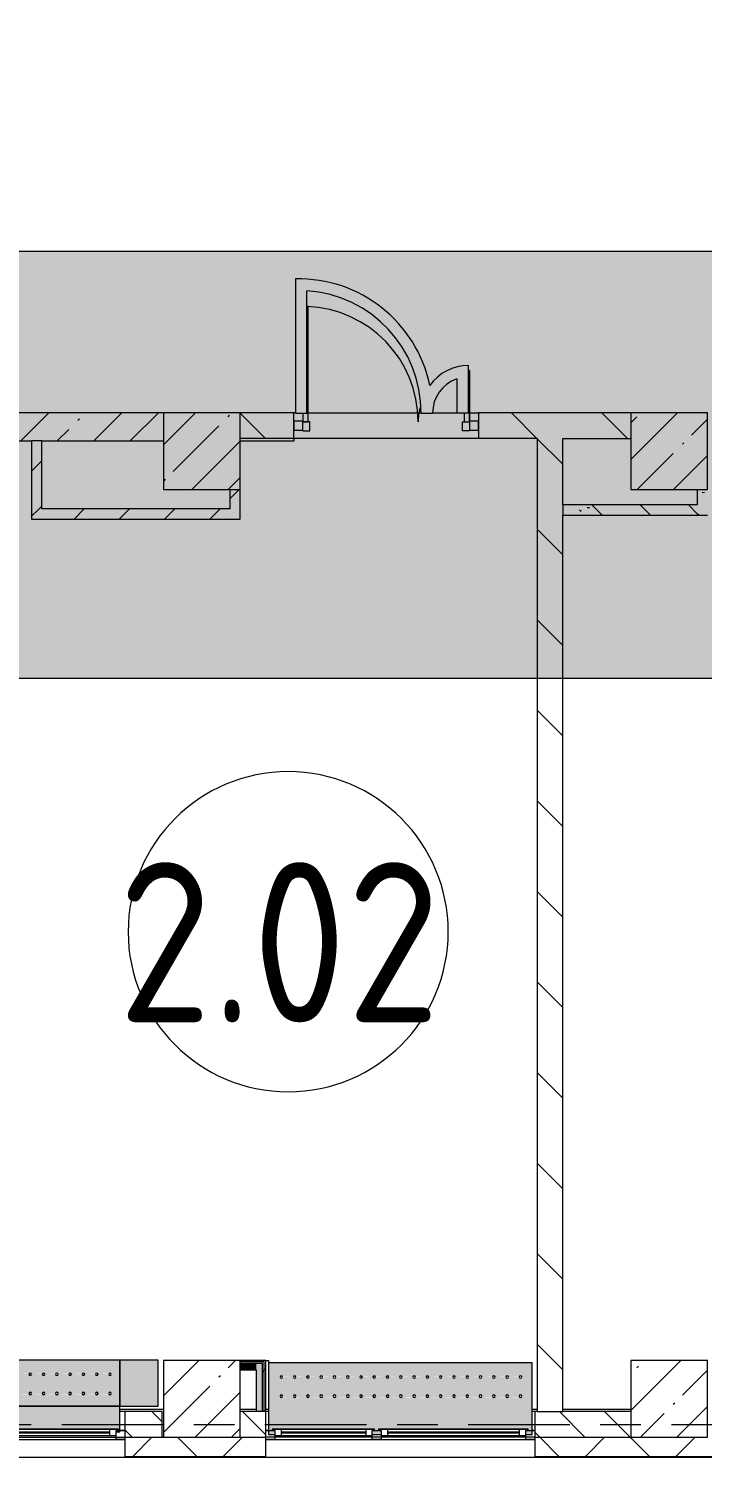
# Model space of a CAD drawing. Header units: millimetres. Extents: x 11693 to 241752, y -8553 to 29926.
# Drawn here: x 110597 to 115860, y -258 to 10900 of the extents above; entities that cross this region are included whole.
import ezdxf

# ---------------------------------------------------------------- set-up
doc = ezdxf.new("R2010")
doc.units = ezdxf.units.MM
doc.linetypes.add('Осевая', pattern=[1587.5, 317.5, -238.125, 793.75, -238.125])
for name, color, linetype, lineweight in [('A-AREA-IDEN', 7, 'Continuous', 9), ('A-DETL', 7, 'Continuous', 5), ('A-GLAZ-2', 7, 'Continuous', 5), ('A-WALL-2', 7, 'Continuous', 9), ('A-WALL-5', 7, 'Continuous', 5), ('I-WALL-3', 7, 'Continuous', 5), ('S-COLS', 7, 'Continuous', 5), ('Знаки', 7, 'Continuous', 5), ('Оси', 7, 'Continuous', 9), ('Оси-2', 7, 'Осевая', 9)]:
    doc.layers.add(name, color=color, linetype=linetype, lineweight=lineweight)
doc.layers.add('A-DETL-GENF-2', color=7, linetype='Continuous', lineweight=9, true_color=0x4994b4, transparency=0.4)
for name, color, linetype, lineweight, true_color in [('A-DETL-GENF-5', 7, 'Continuous', 5, 0x6f9cb0), ('A-DOOR-3', 7, 'Continuous', 5, 0xe2e2e2), ('A-DOOR-4', 7, 'Continuous', 5, 0x6f9cb0), ('A-FLOR-1', 7, 'Continuous', 5, 0xaaaaaa), ('A-FLOR-2', 7, 'Continuous', 5, 0x6f9cb0), ('A-GLAZ-CWMG-3', 7, 'Continuous', 5, 0x2b586c), ('A-WALL-6', 7, 'Continuous', 9, 0x2b586c), ('I-WALL-1', 7, 'Continuous', 5, 0xe7e7e7), ('I-WALL-4', 7, 'Continuous', 5, 0x2b586c), ('I-WALL-5', 7, 'Continuous', 5, 0x787878), ('S-COLS-1', 7, 'Continuous', 5, 0x2b586c), ('Знаки-2', 7, 'Continuous', 5, 0xd7cfbf)]:
    doc.layers.add(name, color=color, linetype=linetype, lineweight=lineweight, true_color=true_color)
doc.styles.add('GOST Common_3', font='GOST_Common.ttf', dxfattribs={"width": 0.9, "height": 1250})
pattern_1 = [(135, (89739.8, 0), (-353.553, -353.553), [])]
pattern_2 = [(45, (89739.81, 0), (-176.7767, 176.7767), [])]
pattern_3 = [(135, (89739.81, 0), (-176.7767, -176.7767), [])]
pattern_4 = [(135, (89739.8, 0), (-377.171, -377.171), [533.4, -88.9, 17.78, -88.9]), (135, (89739.8, 376.94), (-377.171, -377.171), []), (50, (89739.8, 0), (637.645, -55.787), [66.675, -733.425]), (355, (89739.8, 0), (-123.35, 668.7), [53.34, -586.74]), (100.451, (89792.95, -4.65), (514.299, 612.908), [56.665, -623.315]), (46.184, (89739.8, 177.8), (948.776, -147.15), [100.012, -1100.137]), (96.636, (89818.9, 165.5), (830.91, 865.997), [84.998, -934.973]), (351.184, (89739.8, 177.8), (830.918, 865.988), [80.01, -880.11]), (21, (89828.7, 133.35), (530.651, -357.928), [66.675, -733.425]), (326, (89828.7, 133.35), (216.308, 644.658), [53.34, -586.74]), (71.451, (89872.94, 103.5), (746.96, 286.724), [56.665, -623.315]), (37.5, (89739.81, 0), (10.8105, 295.9426), [16.764, -562.864, 16.764, -578.866, -588.962]), (37.5, (89739.81, 0), (10.8105, 295.9426), [-1175.258, 16.764, -572.198]), (7.5, (89739.8, 0), (233.869, 350.6318), [16.764, -322.834, 16.764, -549.529, -224.472]), (7.5, (89739.8, 0), (233.869, 350.6318), [-905.891, 16.764, -207.708]), (327.5, (89541.57, 0), (474.5678, -20.0513), [16.764, -205.486, 16.764, -676.656, -920.115]), (327.5, (89541.57, 0), (474.5678, -20.0513), [-915.67, 16.764, -903.351]), (317.5, (89452.67, 0), (518.452, 88.9934), [16.764, -272.161, 16.764, -443.738, -653.415]), (317.5, (89452.67, 0), (518.452, 88.9934), [-749.427, 16.764, -636.651])]
pattern_5 = [(45, (89739.8, 0), (-530.33, 530.33), []), (135, (89739.8, 0), (-530.33, -530.33), [])]

# ---------------------------------------------------------------- blocks, each defined once
blk = doc.blocks.new('BSC_Колонна _Прямоугольная - 600х600-V37-Общий план 2 этажа с размещением фрагментов 2_1-2_7')
at = {"layer": 'S-COLS'}
h = blk.add_hatch(dxfattribs=at)
h.set_pattern_fill('FP_36', color=256, style=0, pattern_type=2)
h.set_pattern_definition([(45, (-25860, -200), (-285.123, 285.123), []), (45, (-25574.88, -200), (-285.123, 285.123), [504.031, -100.806, 16.764, -84.042])])
h.paths.add_polyline_path([(-259, -300), (300, -300), (300, 300), (-300, 300), (-300, -300)])
for p, q in [((300, 300), (-300, 300)), ((-300, 300), (-300, -300)), ((300, -300), (300, 300)), ((-300, -300), (300, -300))]:
    blk.add_line(p, q, dxfattribs=at)
blk = doc.blocks.new('BSC_Колонна _Прямоугольная - 600х600-V50-Общий план 2 этажа с размещением фрагментов 2_1-2_7')
at = {"layer": 'S-COLS'}
h = blk.add_hatch(dxfattribs=at)
h.set_pattern_fill('FP_53', color=256, style=0, pattern_type=2)
h.set_pattern_definition([(45, (-25860, -7600), (-285.123, 285.123), []), (45, (-25574.88, -7600), (-285.123, 285.123), [504.031, -100.806, 16.764, -84.042])])
h.paths.add_polyline_path([(-300, -300), (300, -300), (300, 300), (-300, 300)])
at = {"layer": 'S-COLS-1'}
for p, q in [((300, 300), (-300, 300)), ((-300, 300), (-300, -300)), ((300, -300), (300, 300)), ((-300, -300), (300, -300))]:
    blk.add_line(p, q, dxfattribs=at)
blk = doc.blocks.new('120_Окно_СКБ_2Ст - 120_Окно_СКБ_2Ст 2800х2500_створка_-22445922-Общий план 2 этажа с размещением фрагментов 2_1-2_7')
at = {"layer": 'A-GLAZ-2'}
for p, q in [((-1400, -127), (-1400, -57)), ((-1400, -57), (-1330, -57)), ((1400, -57), (-1400, -57)), ((-1330, -57), (-1330, -127)), ((500, -87), (-1330, -87)), ((-1330, -87), (-1330, -127)), ((-1280, -137), (-1280, -87)), ((-1280, -107), (450, -107)), ((450, -137), (450, -87)), ((500, -127), (500, -57)), ((500, -57), (570, -57)), ((500, -127), (500, -87)), ((570, -57), (570, -127)), ((1330, -87), (570, -87)), ((570, -87), (570, -127)), ((620, -137), (620, -87)), ((620, -107), (1280, -107)), ((1280, -137), (1280, -87)), ((1330, -127), (1330, -57)), ((1330, -57), (1400, -57)), ((1330, -127), (1330, -87)), ((1400, -57), (1400, -127)), ((-1330, -127), (-1400, -127)), ((-1400, -127), (-1360, -127)), ((-1330, -127), (-1350, -127)), ((-1350, -127), (-1350, -137)), ((-1350, -137), (520, -137)), ((520, -137), (-1350, -137)), ((450, -117), (-1280, -117)), ((570, -127), (500, -127)), ((520, -127), (500, -127)), ((520, -137), (520, -127)), ((570, -127), (550, -127)), ((550, -127), (550, -137)), ((550, -137), (1350, -137)), ((1350, -137), (550, -137)), ((1280, -117), (620, -117)), ((1400, -127), (1330, -127)), ((1350, -127), (1330, -127)), ((1350, -137), (1350, -127))]:
    blk.add_line(p, q, dxfattribs=at)
blk = doc.blocks.new('120_Окно_СКБ_2Ст - 120_Окно_СКБ_2Ст 2100х2400 _мал створка справа_-V154-Общий план 2 этажа с размещением фрагментов 2_1-2_7')
at = {"layer": 'A-GLAZ-2'}
for p, q in [((-1050, -127), (-1050, -57)), ((-1050, -57), (-980, -57)), ((1050, -57), (-1050, -57)), ((-980, -57), (-980, -127)), ((150, -87), (-980, -87)), ((-980, -87), (-980, -127)), ((-930, -137), (-930, -87)), ((-930, -107), (100, -107)), ((100, -137), (100, -87)), ((150, -127), (150, -57)), ((150, -57), (220, -57)), ((150, -127), (150, -87)), ((220, -57), (220, -127)), ((980, -87), (220, -87)), ((220, -87), (220, -127)), ((270, -137), (270, -87)), ((270, -107), (930, -107)), ((930, -137), (930, -87)), ((980, -127), (980, -57)), ((980, -57), (1050, -57)), ((980, -127), (980, -87)), ((1050, -57), (1050, -127)), ((-980, -127), (-1050, -127)), ((-1050, -127), (-1031, -127)), ((-980, -127), (-1000, -127)), ((-1000, -127), (-1000, -137)), ((-1000, -137), (170, -137)), ((170, -137), (-1000, -137)), ((100, -117), (-930, -117)), ((220, -127), (150, -127)), ((170, -127), (150, -127)), ((170, -137), (170, -127)), ((220, -127), (200, -127)), ((200, -127), (200, -137)), ((200, -137), (1000, -137)), ((1000, -137), (200, -137)), ((930, -117), (270, -117)), ((1050, -127), (980, -127)), ((1000, -127), (980, -127)), ((1000, -137), (1000, -127)), ((1029, -127), (1050, -127))]:
    blk.add_line(p, q, dxfattribs=at)
blk = doc.blocks.new('BSC_Колонна _Прямоугольная - 600х600-V156-Общий план 2 этажа с размещением фрагментов 2_1-2_7')
at = {"layer": 'S-COLS'}
h = blk.add_hatch(dxfattribs=at)
h.set_pattern_fill('FP_149', color=256, style=0, pattern_type=2)
h.set_pattern_definition([(45, (-22210, -7600), (-285.123, 285.123), []), (45, (-21924.88, -7600), (-285.123, 285.123), [504.031, -100.806, 16.764, -84.042])])
h.paths.add_polyline_path([(300, -300), (300, 300), (-300, 300), (-300, -300)])
at = {"layer": 'S-COLS-1'}
for p, q in [((300, 300), (-300, 300)), ((-300, 300), (-300, -300)), ((300, -300), (300, 300)), ((-300, -300), (300, -300))]:
    blk.add_line(p, q, dxfattribs=at)
blk = doc.blocks.new('BSC_Колонна _Прямоугольная - 600х600-V157-Общий план 2 этажа с размещением фрагментов 2_1-2_7')
at = {"layer": 'S-COLS'}
h = blk.add_hatch(dxfattribs=at)
h.set_pattern_fill('FP_150', color=256, style=0, pattern_type=2)
h.set_pattern_definition([(45, (-22210, -200), (-285.123, 285.123), []), (45, (-21924.88, -200), (-285.123, 285.123), [504.031, -100.806, 16.764, -84.042])])
h.paths.add_polyline_path([(-300, -300), (300, -300), (300, 300), (-300, 300), (-300, -245)])
for p, q in [((300, 300), (-300, 300)), ((-300, 300), (-300, -300)), ((300, -300), (300, 300)), ((-300, -300), (300, -300))]:
    blk.add_line(p, q, dxfattribs=at)
blk = doc.blocks.new('Зашивка радиатора_ с перфорацией М4 - Зашивка радиатора_ с перфорацией М4-30943701-Общий план 2 этажа с размещением фрагментов 2_1-2_7')
at = {"layer": 'Знаки-2'}
blk.add_hatch(color=256, dxfattribs=at).paths.add_polyline_path([(1480, 380), (1430, 380), (1430, 369), (1450, 366), (1450, 359), (-420, 359), (-420, 369), (-400, 369), (-400, 380), (-430, 380), (-430, 180), (2330, 180), (2330, 380), (2260, 380), (2260, 369), (2280, 366), (2280, 359), (1480, 359), (1480, 369), (1500, 369), (1500, 380)])
h = blk.add_hatch(color=256, dxfattribs=at)
h.paths.add_polyline_path([(1172, 180), (-430, 180), (-430, -180), (2330, -180), (2330, 180), (1684, 180)])
h.paths.add_polyline_path([(1826, 90), (2250, 85), (2250, 75), (2241, 70), (2233, 75), (2233, 85), (2236, 89), (2146, 85), (2146, 75), (2137, 70), (2129, 75), (2129, 85), (2132, 89), (2042, 85), (2042, 75), (2034, 70), (2025, 75), (2025, 85), (2029, 89), (1939, 85), (1939, 75), (1930, 70), (1921, 75), (1921, 85), (1925, 89), (1835, 85), (1835, 75), (1826, 70), (1818, 75), (1818, 85), (1821, 89), (1731, 85), (1731, 75), (1722, 70), (1714, 75), (1714, 85), (1717, 89), (1627, 85), (1627, 75), (1619, 70), (1610, 75), (1610, 85), (1614, 89), (1524, 85), (1524, 75), (1515, 70), (1506, 75), (1506, 85), (1510, 89), (1420, 85), (1420, 75), (1411, 70), (1403, 75), (1403, 85), (1406, 89), (1316, 85), (1316, 75), (1307, 70), (1299, 75), (1299, 85), (1302, 89), (1212, 85), (1212, 75), (1204, 70), (1195, 75), (1195, 85), (1199, 89), (1109, 85), (1109, 75), (1100, 70), (1091, 75), (1091, 85), (1095, 89), (1005, 85), (1005, 75), (996, 70), (988, 75), (988, 85), (991, 89), (901, 85), (901, 75), (892, 70), (884, 75), (884, 85), (887, 89), (797, 85), (797, 75), (789, 70), (780, 75), (780, 85), (784, 89), (694, 85), (694, 75), (685, 70), (676, 75), (676, 85), (680, 89), (590, 85), (590, 75), (581, 70), (573, 75), (573, 85), (576, 89), (486, 85), (486, 75), (477, 70), (469, 75), (469, 85), (472, 89), (382, 85), (382, 75), (374, 70), (365, 75), (365, 85), (369, 89), (279, 85), (279, 75), (270, 70), (261, 75), (261, 85), (265, 89), (175, 85), (175, 75), (166, 70), (158, 75), (158, 85), (161, 89), (71, 85), (71, 75), (62, 70), (54, 75), (54, 85), (57, 89), (-33, 85), (-33, 75), (-41, 70), (-50, 75), (-50, 85), (-46, 89), (-136, 85), (-136, 75), (-145, 70), (-154, 75), (-154, 85), (-150, 89), (-240, 85), (-240, 75), (-249, 70), (-257, 75), (-257, 85), (-254, 89), (-344, 85), (-344, 75), (-353, 70), (-361, 75), (-361, 85), (-353, 90), (-350, 90), (1722, 90)])
h.paths.add_polyline_path([(1515, -60), (1524, -65), (1524, -75), (1520, -78), (1610, -75), (1610, -65), (1619, -60), (1627, -65), (1627, -75), (1624, -78), (1714, -75), (1714, -65), (1722, -60), (1731, -65), (1731, -75), (1727, -78), (1818, -75), (1818, -65), (1826, -60), (1835, -65), (1835, -75), (1831, -78), (1921, -75), (1921, -65), (1930, -60), (1939, -65), (1939, -75), (1935, -78), (2025, -75), (2025, -65), (2034, -60), (2042, -65), (2042, -75), (2039, -78), (2129, -75), (2129, -65), (2137, -60), (2146, -65), (2146, -75), (2142, -78), (2233, -75), (2233, -65), (2241, -60), (2250, -65), (2250, -75), (2241, -80), (2196, -79), (-361, -75), (-361, -65), (-353, -60), (-344, -65), (-344, -75), (-348, -78), (-257, -75), (-257, -65), (-249, -60), (-240, -65), (-240, -75), (-236, -78), (-154, -75), (-154, -65), (-145, -60), (-136, -65), (-136, -75), (-140, -78), (-50, -75), (-50, -65), (-41, -60), (-33, -65), (-33, -75), (-36, -78), (54, -75), (54, -65), (62, -60), (71, -65), (71, -75), (67, -78), (158, -75), (158, -65), (166, -60), (175, -65), (175, -75), (171, -78), (261, -75), (261, -65), (270, -60), (279, -65), (279, -75), (275, -78), (365, -75), (365, -65), (374, -60), (382, -65), (382, -75), (379, -78), (469, -75), (469, -65), (477, -60), (486, -65), (486, -75), (482, -78), (573, -75), (573, -65), (581, -60), (590, -65), (590, -75), (586, -78), (676, -75), (676, -65), (685, -60), (694, -65), (694, -75), (690, -78), (780, -75), (780, -65), (789, -60), (797, -65), (797, -75), (794, -78), (884, -75), (884, -65), (892, -60), (901, -65), (901, -75), (897, -78), (988, -75), (988, -65), (996, -60), (1005, -65), (1005, -75), (1001, -78), (1091, -75), (1091, -65), (1100, -60), (1109, -65), (1109, -75), (1105, -78), (1195, -75), (1195, -65), (1204, -60), (1212, -65), (1212, -75), (1209, -78), (1299, -75), (1299, -65), (1307, -60), (1316, -65), (1316, -75), (1312, -78), (1403, -75), (1403, -65), (1411, -60), (1420, -65), (1420, -75), (1416, -78), (1506, -75), (1506, -65), (1512, -60)])
at = {"layer": 'Знаки'}
for p, q in [((-400, 380), (-430, 380)), ((-430, 380), (-430, 180)), ((1500, 380), (1430, 380)), ((2330, 380), (2260, 380)), ((2330, 180), (2330, 380)), ((-430, 180), (2330, 180)), ((2330, 180), (-430, 180)), ((-430, 180), (-430, -180)), ((2330, -180), (2330, 180)), ((-430, -180), (2330, -180))]:
    blk.add_line(p, q, dxfattribs=at)
for centre, start, end in [((-353, 80), 0, 180), ((-353, 80), 180, 0), ((-249, 80), 0, 180), ((-249, 80), 180, 0), ((-145, 80), 0, 180), ((-145, 80), 180, 0), ((-41, 80), 0, 180), ((-41, 80), 180, 0), ((62, 80), 0, 180), ((62, 80), 180, 0), ((166, 80), 0, 180), ((166, 80), 180, 0), ((270, 80), 0, 180), ((270, 80), 180, 360), ((374, 80), 0, 180), ((374, 80), 180, 0), ((477, 80), 0, 180), ((477, 80), 180, 360), ((581, 80), 0, 180), ((581, 80), 180, 0), ((685, 80), 0, 180), ((685, 80), 180, 0), ((789, 80), 0, 180), ((789, 80), 180, 360), ((892, 80), 0, 180), ((892, 80), 180, 0), ((996, 80), 0, 180), ((996, 80), 180, 360), ((1100, 80), 0, 180), ((1100, 80), 180, 0), ((1204, 80), 0, 180), ((1204, 80), 180, 0), ((1307, 80), 0, 180), ((1307, 80), 180, 360), ((1411, 80), 0, 180), ((1411, 80), 180, 0), ((1515, 80), 0, 180), ((1515, 80), 180, 0), ((1619, 80), 0, 180), ((1619, 80), 180, 0), ((1722, 80), 0, 180), ((1722, 80), 180, 0), ((1826, 80), 0, 180), ((1826, 80), 180, 360), ((1930, 80), 0, 180), ((1930, 80), 180, 0), ((2034, 80), 0, 180), ((2034, 80), 180, 0), ((2137, 80), 0, 180), ((2137, 80), 180, 0), ((2241, 80), 0, 180), ((2241, 80), 180, 0), ((-353, -70), 0, 180), ((-353, -70), 180, 0), ((-249, -70), 0, 180), ((-249, -70), 180, 0), ((-145, -70), 0, 180), ((-145, -70), 180, 0), ((-41, -70), 0, 180), ((-41, -70), 180, 0), ((62, -70), 0, 180), ((62, -70), 180, 0), ((166, -70), 0, 180), ((166, -70), 180, 0), ((270, -70), 0, 180), ((270, -70), 180, 0), ((374, -70), 0, 180), ((374, -70), 180, 0), ((477, -70), 0, 180), ((477, -70), 180, 0), ((581, -70), 0, 180), ((581, -70), 180, 0), ((685, -70), 0, 180), ((685, -70), 180, 0), ((789, -70), 0, 180), ((789, -70), 180, 0), ((892, -70), 0, 180), ((892, -70), 180, 0), ((996, -70), 0, 180), ((996, -70), 180, 0), ((1100, -70), 0, 180), ((1100, -70), 180, 0), ((1204, -70), 0, 180), ((1204, -70), 180, 0), ((1307, -70), 0, 180), ((1307, -70), 180, 0), ((1411, -70), 0, 180), ((1411, -70), 180, 0), ((1515, -70), 0, 180), ((1515, -70), 180, 0), ((1619, -70), 0, 180), ((1619, -70), 180, 0), ((1722, -70), 0, 180), ((1722, -70), 180, 0), ((1826, -70), 0, 180), ((1826, -70), 180, 0), ((1930, -70), 0, 180), ((1930, -70), 180, 0), ((2034, -70), 0, 180), ((2034, -70), 180, 0), ((2137, -70), 0, 180), ((2137, -70), 180, 0), ((2241, -70), 0, 180), ((2241, -70), 180, 0)]:
    blk.add_arc(centre, 10, start, end, dxfattribs=at)
blk = doc.blocks.new('Зашивка радиатора_ с перфорацией М5 - Зашивка радиатора_ с перфорацией М5-30945411-Общий план 2 этажа с размещением фрагментов 2_1-2_7')
at = {"layer": 'Знаки-2'}
h = blk.add_hatch(color=256, dxfattribs=at)
h.paths.add_polyline_path([(1701, 380), (1705, 348), (1721, 345), (1720, 338), (921, 338), (921, 348), (941, 348), (941, 380), (871, 380), (871, 348), (891, 345), (891, 338), (-279, 338), (-277, 348), (-259, 351), (-259, 380), (-310, 380), (-310, -180), (1750, -180), (1750, 380)])
h.paths.add_polyline_path([(1184, 90), (1659, 85), (1659, 75), (1650, 70), (1641, 75), (1641, 85), (1645, 89), (1555, 85), (1555, 75), (1546, 70), (1538, 75), (1538, 85), (1541, 89), (1451, 85), (1451, 75), (1440, 71), (1434, 75), (1434, 85), (1437, 89), (1347, 85), (1347, 75), (1339, 70), (1330, 75), (1330, 85), (1334, 89), (1244, 85), (1244, 75), (1235, 70), (1226, 75), (1226, 85), (1230, 89), (1140, 85), (1140, 75), (1131, 70), (1123, 75), (1123, 85), (1126, 89), (1036, 85), (1036, 75), (1027, 70), (1019, 75), (1019, 85), (1022, 89), (932, 85), (932, 75), (924, 70), (915, 75), (915, 85), (919, 89), (829, 85), (829, 75), (820, 70), (811, 75), (811, 85), (815, 89), (725, 85), (725, 75), (716, 70), (708, 75), (708, 85), (711, 89), (621, 85), (621, 75), (612, 70), (604, 75), (604, 85), (607, 89), (517, 85), (517, 75), (509, 70), (500, 75), (500, 85), (504, 89), (414, 85), (414, 75), (405, 70), (396, 75), (396, 85), (400, 89), (310, 85), (310, 75), (301, 70), (293, 75), (293, 85), (296, 89), (206, 85), (206, 75), (197, 70), (189, 75), (189, 85), (192, 89), (102, 85), (102, 75), (94, 70), (85, 75), (85, 85), (89, 89), (-1, 85), (-1, 75), (-10, 70), (-19, 75), (-19, 85), (-15, 89), (-105, 85), (-105, 75), (-114, 70), (-122, 75), (-122, 85), (-119, 89), (-209, 85), (-209, 75), (-218, 70), (-226, 75), (-226, 85), (-218, 90), (-215, 90), (1131, 90)])
h.paths.add_polyline_path([(1650, -60), (1659, -65), (1659, -75), (1650, -80), (1647, -79), (-226, -75), (-226, -65), (-218, -60), (-209, -65), (-209, -75), (-213, -78), (-122, -75), (-122, -65), (-114, -60), (-105, -65), (-105, -75), (-109, -78), (-19, -75), (-19, -65), (-10, -60), (-1, -65), (-1, -75), (-5, -78), (85, -75), (85, -65), (94, -60), (102, -65), (102, -75), (99, -78), (189, -75), (189, -65), (197, -60), (206, -65), (206, -75), (202, -78), (293, -75), (293, -65), (301, -60), (310, -65), (310, -75), (306, -78), (396, -75), (396, -65), (405, -60), (414, -65), (414, -75), (416, -78), (500, -75), (500, -65), (509, -60), (517, -65), (517, -75), (514, -78), (604, -75), (604, -65), (612, -60), (621, -65), (621, -75), (617, -78), (708, -75), (708, -65), (716, -60), (725, -65), (725, -75), (721, -78), (811, -75), (811, -65), (820, -60), (829, -65), (829, -75), (825, -78), (915, -75), (915, -65), (924, -60), (932, -65), (932, -75), (929, -78), (1019, -75), (1019, -65), (1027, -60), (1036, -65), (1036, -75), (1032, -78), (1123, -75), (1123, -65), (1131, -60), (1140, -65), (1140, -75), (1136, -78), (1226, -75), (1226, -65), (1235, -60), (1244, -65), (1244, -75), (1240, -78), (1330, -75), (1330, -65), (1339, -60), (1347, -65), (1347, -75), (1344, -78), (1434, -75), (1434, -65), (1442, -60), (1451, -65), (1451, -75), (1447, -78), (1538, -75), (1538, -65), (1546, -60), (1555, -65), (1555, -75), (1551, -78), (1641, -75), (1641, -65), (1647, -60)])
at = {"layer": 'Знаки'}
for p, q in [((-259, 380), (-310, 380)), ((-310, 380), (-310, -180)), ((941, 380), (871, 380)), ((1750, 380), (1701, 380)), ((1750, -180), (1750, 380)), ((-310, -180), (1750, -180))]:
    blk.add_line(p, q, dxfattribs=at)
for centre, start, end in [((-218, 80), 0, 180), ((-218, 80), 180, 0), ((-114, 80), 0, 180), ((-114, 80), 180, 0), ((-10, 80), 0, 180), ((-10, 80), 180, 360), ((94, 80), 0, 180), ((94, 80), 180, 0), ((197, 80), 0, 180), ((197, 80), 180, 0), ((301, 80), 0, 180), ((301, 80), 180, 0), ((405, 80), 0, 180), ((405, 80), 180, 0), ((509, 80), 0, 180), ((509, 80), 180, 0), ((612, 80), 0, 180), ((612, 80), 180, 0), ((716, 80), 0, 180), ((716, 80), 180, 0), ((820, 80), 0, 180), ((820, 80), 180, 0), ((924, 80), 0, 180), ((924, 80), 180, 360), ((1027, 80), 0, 180), ((1027, 80), 180, 0), ((1131, 80), 0, 180), ((1131, 80), 180, 360), ((1235, 80), 0, 180), ((1235, 80), 180, 0), ((1339, 80), 0, 180), ((1339, 80), 180, 0), ((1442, 80), 0, 180), ((1442, 80), 180, 360), ((1546, 80), 0, 180), ((1546, 80), 180, 0), ((1650, 80), 0, 180), ((1650, 80), 180, 360), ((-218, -70), 0, 180), ((-218, -70), 180, 0), ((-114, -70), 0, 180), ((-114, -70), 180, 0), ((-10, -70), 0, 180), ((-10, -70), 180, 0), ((94, -70), 0, 180), ((94, -70), 180, 0), ((197, -70), 0, 180), ((197, -70), 180, 0), ((301, -70), 0, 180), ((301, -70), 180, 0), ((405, -70), 0, 180), ((405, -70), 180, 0), ((509, -70), 0, 180), ((509, -70), 180, 0), ((612, -70), 0, 180), ((612, -70), 180, 0), ((716, -70), 0, 180), ((716, -70), 180, 0), ((820, -70), 0, 180), ((820, -70), 180, 0), ((924, -70), 0, 180), ((924, -70), 180, 0), ((1027, -70), 0, 180), ((1027, -70), 180, 0), ((1131, -70), 0, 180), ((1131, -70), 180, 0), ((1235, -70), 0, 180), ((1235, -70), 180, 0), ((1339, -70), 0, 180), ((1339, -70), 180, 0), ((1442, -70), 0, 180), ((1442, -70), 180, 0), ((1546, -70), 0, 180), ((1546, -70), 180, 0), ((1650, -70), 0, 180), ((1650, -70), 180, 0)]:
    blk.add_arc(centre, 10, start, end, dxfattribs=at)
blk = doc.blocks.new('Зашивка без перфорации М3 - М3_2-30966967-Общий план 2 этажа с размещением фрагментов 2_1-2_7')
at = {"layer": 'Знаки-2'}
blk.add_hatch(color=256, dxfattribs=at).paths.add_polyline_path([(-130, 180), (-430, 180), (-430, -180), (-130, -180)])
at = {"layer": 'Знаки'}
for p, q in [((-130, 180), (-430, 180)), ((-430, 180), (-430, -180)), ((-130, -180), (-130, 180)), ((-430, -180), (-130, -180))]:
    blk.add_line(p, q, dxfattribs=at)
blk = doc.blocks.new('Прямоугольный импост - 50 x 70 мм-31927764-Общий план 2 этажа с размещением фрагментов 2_1-2_7')
at = {"layer": 'A-GLAZ-CWMG-3'}
for p, q in [((-70, 35), (0, 35)), ((-70, -35), (-70, 35)), ((0, 35), (0, -35)), ((0, -35), (-70, -35))]:
    blk.add_line(p, q, dxfattribs=at)
blk = doc.blocks.new('Дверь_Витражная_остекление_ - ДВН_ДАО_Главный вход_1200 в свету Д-22 _п_-V279-Общий план 2 этажа с размещением фрагментов 2_1-2_7')
at = {"layer": 'A-DOOR-3'}
for points in [[(-619, 30), (-610, 30), (-610, 930), (-619, 930), (-619, 97), (-650, 97), (-650, 30)], [(650, 30), (650, 430), (642, 430), (642, 100), (610, 100), (610, 30)]]:
    blk.add_hatch(color=256, dxfattribs=at).paths.add_polyline_path(points)
at = {"layer": 'A-DETL-GENF-5'}
for p, q in [((-610, 930), (-619, 930)), ((-610, 30), (-610, 930)), ((650, 430), (642, 430)), ((650, 35), (650, 430)), ((-650, 97), (-650, 35)), ((-650, 30), (-610, 30)), ((-595, 30), (-650, 30)), ((-595, -40), (-595, 30)), ((595, -40), (595, 30)), ((595, 30), (650, 30)), ((610, 100), (610, 30)), ((610, 30), (650, 30)), ((-650, -40), (-595, -40)), ((650, -40), (595, -40))]:
    blk.add_line(p, q, dxfattribs=at)
at = {"layer": 'A-DOOR-4'}
for p, q in [((650, 430), (650, 35)), ((-650, 97), (-650, 35))]:
    blk.add_line(p, q, dxfattribs=at)
for centre, radius, start, end in [((-650, 30), 900, 360, 87.9985), ((650, 30), 400, 90, 91.1759), ((650, 30), 400, 164.4599, 180)]:
    blk.add_arc(centre, radius, start, end, dxfattribs=at)
blk = doc.blocks.new('Прямоугольный импост - 50 x 70 мм-V278-Общий план 2 этажа с размещением фрагментов 2_1-2_7')
at = {"layer": 'A-GLAZ-CWMG-3'}
for p, q in [((0, 35), (-70, 35)), ((-70, 35), (-70, -35)), ((0, -35), (0, 35)), ((-70, -35), (0, -35))]:
    blk.add_line(p, q, dxfattribs=at)
blk = doc.blocks.new('Марка_Помещения - Номер-25198446-Общий план 2 этажа с размещением фрагментов 2_1-2_7')
at = {"layer": 'A-AREA-IDEN'}
for start, end in [(360, 180), (180, 360)]:
    blk.add_arc((0, 0), 2.5, start, end, dxfattribs=at)

msp = doc.modelspace()

# ---------------------------------------------------------------- hatches: boundary and pattern name
at = {"layer": 'A-DETL-GENF-2'}
h = msp.add_hatch(color=256, dxfattribs=at)
h.paths.add_polyline_path([(155380.5, -100), (161610.5, -100), (161610.5, 7900), (155380.5, 7900), (155380.5, -45.4)])
h.paths.add_polyline_path([(109196.3, 5828), (120649.8, 5828), (120649.8, 9159), (98665.8, 9159), (98665.8, 5828), (101004.1, 5828)])
h.paths.add_polyline_path([(92812, 10900), (93999.8, 10900), (93999.8, 15358.1), (89471.8, 15358.1), (89471.8, 10900), (90763.9, 10900)])
h.paths.add_polyline_path([(103449.8, 10900), (109949.8, 10900), (109949.8, 15200), (103449.8, 15200), (103449.8, 13326.8)])
h.paths.add_polyline_path([(175269.8, 14480), (181689.8, 14480), (181689.8, 21558), (175269.8, 21558), (175269.8, 14542.4)])
h.paths.add_polyline_path([(163779.8, 22180), (163779.8, 27350), (160469.8, 27350), (160469.8, 22180), (162445.3, 22180)])
h.paths.add_polyline_path([(174489.8, 22600), (174489.8, 27350), (170809.8, 27350), (170809.8, 22600), (172685.5, 22600)])
at = {"layer": 'A-WALL-5'}
h = msp.add_hatch(dxfattribs=at)
h.set_pattern_fill('FP_59', color=256, style=0, pattern_type=2)
h.set_pattern_definition(pattern_3)
h.paths.add_polyline_path([(108549.8, -100), (108549.8, 100), (107899.8, 100), (107899.8, -100), (108172.2, -100)])
h.paths.add_polyline_path([(111639.8, -100), (111639.8, 100), (111349.8, 100), (111349.8, -100)])
h = msp.add_hatch(dxfattribs=at)
h.set_pattern_fill('FP_59', color=256, style=0, pattern_type=2)
h.set_pattern_definition(pattern_3)
h.paths.add_polyline_path([(115299.8, -100), (115299.8, 100), (114549.8, 100), (114549.8, -100), (114828.4, -100)])
h.paths.add_polyline_path([(112249.8, -100), (112449.8, -100), (112449.8, 100), (112249.8, 100), (112249.8, -45.4)])
h = msp.add_hatch(dxfattribs=at)
h.set_pattern_fill('FP_49', color=256, style=0, pattern_type=2)
h.set_pattern_definition([(45, (89739.8, 0), (-353.5534, 353.5534), []), (135, (89739.8, 0), (-353.5534, -353.5534), [])])
h.paths.add_polyline_path([(165439.8, -250), (165439.8, -100), (161299.8, -100), (161299.8, -250), (164493.3, -250)])
h.paths.add_polyline_path([(160399.8, -250), (160397.2, -100), (156799.8, -100), (156799.8, -250), (160397.2, -250)])
h.paths.add_polyline_path([(155277.1, -250), (155899.8, -250), (155899.8, -100), (154899.8, -100), (154899.8, -250)])
h.paths.add_polyline_path([(148549.8, -250), (148549.8, -100), (147799.8, -100), (147799.8, -250), (148109, -250)])
h.paths.add_polyline_path([(150649.8, -250), (151799.8, -250), (151799.8, -100), (150649.8, -100)])
h.paths.add_polyline_path([(142149.8, -250), (143049.8, -250), (143049.8, -100), (141649.8, -100), (141649.8, -250), (141964.9, -250)])
h.paths.add_polyline_path([(146899.8, -250), (146899.8, -100), (146149.8, -100), (146149.8, -250), (146649.8, -250)])
h.paths.add_polyline_path([(134796.7, -250), (135049.8, -250), (135049.8, -100), (134676.1, -100), (134676.1, -250)])
h.paths.add_polyline_path([(138549.8, -250), (138549.8, -100), (137149.8, -100), (137149.8, -250), (137868.8, -250)])
h.paths.add_polyline_path([(132748.7, -250), (133776.1, -250), (133772.7, -100), (132399.8, -100), (132399.8, -250)])
h.paths.add_polyline_path([(128779.8, -250), (129299.8, -250), (129299.8, -100), (127729.8, -100), (127729.8, -250), (128652.6, -250)])
h.paths.add_polyline_path([(122749.8, -250), (123609.8, -250), (123609.8, -100), (122749.8, -100)])
h.paths.add_polyline_path([(125629.8, -250), (125629.8, -100), (124509.8, -100), (124509.8, -250), (125580.6, -250)])
h.paths.add_polyline_path([(115899.8, -250), (116149.6, -250), (116149.6, -100), (114549.8, -100), (114549.8, -250), (115340.4, -250)])
h.paths.add_polyline_path([(119436.5, -250), (120649.8, -250), (120649.8, -100), (118949.6, -100), (118949.6, -250)])
h.paths.add_polyline_path([(112268.3, -250), (112449.8, -250), (112449.8, -100), (111349.8, -100), (111349.8, -250)])
h.paths.add_polyline_path([(108172.2, -250), (108549.8, -250), (108549.8, -100), (107899.8, -100), (107899.8, -250)])
h.paths.add_polyline_path([(105849.8, -250), (106999.8, -250), (106999.8, -100), (105849.8, -100)])
h.paths.add_polyline_path([(102028.1, -250), (102749.8, -250), (102749.8, -100), (101399.8, -100), (101399.8, -250)])
h.paths.add_polyline_path([(98299.8, -250), (98299.8, -100), (94369.8, -100), (94369.8, -250), (96908, -250)])
h.paths.add_polyline_path([(93469.8, -250), (93469.8, -100), (89479.8, -100), (89479.8, -250), (93324, -250)])
at = {"layer": 'I-WALL-1'}
for points in [[(112374.8, 425), (112374.8, 475), (112249.8, 475), (112249.8, 425), (112268.3, 425)], [(112374.8, 100), (112424.8, 100), (112424.8, 475), (112374.8, 475), (112374.8, 258.5)]]:
    msp.add_hatch(color=256, dxfattribs=at).paths.add_polyline_path(points)
at = {"layer": 'I-WALL-3'}
h = msp.add_hatch(dxfattribs=at)
h.set_pattern_fill('FP_57', color=256, style=0, pattern_type=2)
h.set_pattern_definition([(45, (89739.8, 0), (-285.123, 285.123), []), (45, (90024.94, 0), (-285.123, 285.123), [504.031, -100.806, 16.764, -84.042])])
h.paths.add_polyline_path([(109196.3, 7680), (111649.8, 7680), (111649.8, 7900), (109499.8, 7900), (109499.8, 7830), (108299.8, 7830), (108299.8, 7900), (106999.8, 7896.2), (106999.8, 7680), (108426.9, 7680)])
h = msp.add_hatch(dxfattribs=at)
h.set_pattern_fill('FP_60', color=256, style=0, pattern_type=2)
h.set_pattern_definition(pattern_1)
h.paths.add_polyline_path([(114569.8, 7700), (115299.8, 7700), (115299.8, 7900), (114109.8, 7900), (114109.8, 7700), (114316.4, 7700)])
h.paths.add_polyline_path([(112249.8, 7700), (112669.8, 7700), (112669.8, 7900), (112249.8, 7900)])
h = msp.add_hatch(dxfattribs=at)
h.set_pattern_fill('FP_60', color=256, style=0, pattern_type=2)
h.set_pattern_definition(pattern_1)
h.paths.add_polyline_path([(114769.8, 5828), (114769.8, 7700), (114569.8, 7700), (114569.8, 5828), (114733.5, 5828)])
h = msp.add_hatch(dxfattribs=at)
h.set_pattern_fill('FP_61', color=256, style=0, pattern_type=2)
h.set_pattern_definition(pattern_2)
h.paths.add_polyline_path([(110699.8, 7150), (110699.8, 7680), (110619.8, 7680), (110619.8, 7150)])
h = msp.add_hatch(dxfattribs=at)
h.set_pattern_fill('FP_61', color=256, style=0, pattern_type=2)
h.set_pattern_definition(pattern_2)
h.paths.add_polyline_path([(112249.8, 7070), (112249.8, 7300), (112169.8, 7300), (112169.8, 7070)])
h = msp.add_hatch(dxfattribs=at)
h.set_pattern_fill('FP_61', color=256, style=0, pattern_type=2)
h.set_pattern_definition(pattern_2)
h.paths.add_polyline_path([(111244.3, 7070), (112169.8, 7070), (112169.8, 7150), (110619.8, 7150), (110619.8, 7070)])
h = msp.add_hatch(dxfattribs=at)
h.set_pattern_fill('FP_60', color=256, style=0, pattern_type=2)
h.set_pattern_definition(pattern_1)
h.paths.add_polyline_path([(114769.8, 100), (114769.8, 5828), (114569.8, 5828), (114569.8, 100)])
h = msp.add_hatch(dxfattribs=at)
h.set_pattern_fill('FP_169', color=256, style=0, pattern_type=2)
h.set_pattern_definition(pattern_5)
h.paths.add_polyline_path([(112424.8, 100), (112437.3, 100), (112437.3, 487.5), (112424.8, 487.5), (112424.8, 258.5)])
h = msp.add_hatch(dxfattribs=at)
h.set_pattern_fill('FP_169', color=256, style=0, pattern_type=2)
h.set_pattern_definition(pattern_5)
h.paths.add_polyline_path([(112437.3, 100), (112449.8, 100), (112449.8, 500), (112437.3, 500), (112437.3, 258.5)])
at = {"layer": 'I-WALL-5'}
h = msp.add_hatch(dxfattribs=at)
h.set_pattern_fill('FP_68', color=256, style=0, pattern_type=2)
h.set_pattern_definition(pattern_4)
h.paths.add_polyline_path([(115899.8, 7100), (115899.8, 7300), (115819.8, 7300), (115819.8, 7100)])
h = msp.add_hatch(dxfattribs=at)
h.set_pattern_fill('FP_68', color=256, style=0, pattern_type=2)
h.set_pattern_definition(pattern_4)
h.paths.add_polyline_path([(115819.8, 7100), (115819.8, 7180), (114769.8, 7180), (114769.8, 7100), (115340.4, 7100)])

# ---------------------------------------------------------------- linework, layer by layer
at = {"layer": 'A-DETL'}
for p, q in [((120649.8, 9159), (98665.8, 9159)), ((98665.8, 5828), (120649.8, 5828))]:
    msp.add_line(p, q, dxfattribs=at)
at = {"layer": 'A-FLOR-1'}
for p, q in [((112449.8, 500), (112469.8, 500)), ((112469.8, 500), (112469.8, 120))]:
    msp.add_line(p, q, dxfattribs=at)
at = {"layer": 'A-FLOR-2'}
for p, q in [((112680.7, 8944.6), (112680.7, 7897)), ((112770.7, 7897), (112770.7, 8852.9)), ((114031.8, 7900), (114031.8, 8269)), ((113941.8, 8164.1), (113941.8, 7900)), ((112681, 7900), (112669.8, 7900)), ((112680.7, 7897), (112770.7, 7897)), ((113662.8, 7897), (113752.8, 7897)), ((113753.1, 7900), (114109.8, 7900)), ((112669.8, 7700), (112669.8, 7679)), ((112669.8, 7679), (112249.8, 7679))]:
    msp.add_line(p, q, dxfattribs=at)
for centre, radius, start, end in [((112707.8, 7900), 1045, 11.78406, 91.48467), ((112707.8, 7900), 955, 359.82001, 86.22206), ((114031.8, 7900), 369, 90, 144.66492), ((114031.8, 7900), 279, 108.81906, 180.6161)]:
    msp.add_arc(centre, radius, start, end, dxfattribs=at)
at = {"layer": 'A-WALL-2'}
for p, q in [((112437.3, 487.5), (112249.8, 487.5)), ((112424.8, 475), (112249.8, 475)), ((112424.8, 100), (112424.8, 475)), ((112437.3, 100), (112437.3, 487.5)), ((114569.8, 100), (114769.8, 100)), ((111349.8, -100), (111639.8, -100)), ((112249.8, -100), (112449.8, -100)), ((114549.8, -100), (115299.8, -100)), ((111349.8, -250), (112449.8, -250)), ((111349.8, -253), (112449.8, -253)), ((114549.8, -250), (116149.6, -250)), ((114549.8, -253), (116149.6, -253))]:
    msp.add_line(p, q, dxfattribs=at)
at = {"layer": 'A-WALL-5'}
for p, q in [((111639.8, 100), (111310.1, 100)), ((111349.8, 100), (111349.8, -258)), ((111639.8, -100), (111639.8, 100)), ((112469.8, 100), (112249.8, 100)), ((112449.8, -258), (112449.8, 100)), ((114569.8, 100), (114530.8, 100)), ((114549.8, 100), (114549.8, -258)), ((115299.8, 100), (114769.8, 100)), ((108549.8, -100), (111649.8, -100)), ((124509.8, -258), (107899.8, -258))]:
    msp.add_line(p, q, dxfattribs=at)
at = {"layer": 'A-WALL-6'}
for p, q in [((110699.8, 7680), (110619.8, 7680)), ((114769.8, 7180), (114769.8, 7100))]:
    msp.add_line(p, q, dxfattribs=at)
at = {"layer": 'I-WALL-3'}
for p, q in [((114569.8, 7700), (114569.8, 100)), ((114769.8, 100), (114769.8, 7100)), ((112449.8, 500), (112249.8, 500)), ((112449.8, 100), (112449.8, 500)), ((112249.8, 425), (112374.8, 425)), ((112374.8, 425), (112374.8, 100)), ((111310.1, 120), (111649.8, 120)), ((112249.8, 120), (112374.8, 120)), ((112449.2, 120), (112470.8, 120)), ((114530.8, 120), (114570.4, 120)), ((114769.8, 120), (115299.8, 120)), ((114549.8, -100), (112449.8, -100))]:
    msp.add_line(p, q, dxfattribs=at)
at = {"layer": 'I-WALL-4'}
for p, q in [((111649.8, 7900), (109949.8, 7900)), ((112669.8, 7900), (112249.8, 7900)), ((112669.8, 7700), (112669.8, 7900)), ((112770.7, 7900), (113662.7, 7900)), ((115299.8, 7900), (114109.8, 7900)), ((114109.8, 7900), (114109.8, 7700)), ((114569.8, 7700), (112249.8, 7700)), ((114769.8, 7180), (114769.8, 7700)), ((114769.8, 7700), (115299.8, 7700)), ((106999.8, 7680), (110619.8, 7680)), ((110619.8, 7680), (110619.8, 7070)), ((110699.8, 7150), (110699.8, 7680)), ((110699.8, 7680), (111649.8, 7680)), ((112169.8, 7300), (112169.8, 7150)), ((112249.8, 7070), (112249.8, 7300)), ((115819.8, 7300), (115819.8, 7180)), ((112169.8, 7150), (110699.8, 7150)), ((115819.8, 7180), (114769.8, 7180)), ((110619.8, 7070), (112249.8, 7070)), ((114769.8, 7100), (115899.8, 7100))]:
    msp.add_line(p, q, dxfattribs=at)
at = {"layer": 'Оси'}
msp.add_line((115729.8, 0), (128229.8, 0), dxfattribs=at)
at = {"layer": 'Оси-2'}
msp.add_line((96012.2, 0), (115729.8, 0), dxfattribs=at)

# ---------------------------------------------------------------- block references
at = {"layer": 'A-AREA-IDEN', "xscale": 499.9999999999995, "yscale": 499.9999999999995, "zscale": 499.9999999999995}
msp.add_blockref('Марка_Помещения - Номер-25198446-Общий план 2 этажа с размещением фрагментов 2_1-2_7', (112624.4, 3847.3), dxfattribs=at)
at = {"layer": 'A-DOOR-4'}
msp.add_blockref('Дверь_Витражная_остекление_ - ДВН_ДАО_Главный вход_1200 в свету Д-22 _п_-V279-Общий план 2 этажа с размещением фрагментов 2_1-2_7', (113389.8, 7800), dxfattribs=at)
at = {"layer": 'A-GLAZ-2', "rotation": 180}
for name, p in [('120_Окно_СКБ_2Ст - 120_Окно_СКБ_2Ст 2800х2500_створка_-22445922-Общий план 2 этажа с размещением фрагментов 2_1-2_7', (109949.8, -175)), ('120_Окно_СКБ_2Ст - 120_Окно_СКБ_2Ст 2100х2400 _мал створка справа_-V154-Общий план 2 этажа с размещением фрагментов 2_1-2_7', (113499.8, -175))]:
    msp.add_blockref(name, p, dxfattribs=at)
at = {"layer": 'A-GLAZ-CWMG-3', "rotation": 180}
msp.add_blockref('Прямоугольный импост - 50 x 70 мм-V278-Общий план 2 этажа с размещением фрагментов 2_1-2_7', (112669.8, 7800), dxfattribs=at)
at = {"layer": 'A-GLAZ-CWMG-3', "extrusion": (0, 0, -1), "rotation": 180}
msp.add_blockref('Прямоугольный импост - 50 x 70 мм-31927764-Общий план 2 этажа с размещением фрагментов 2_1-2_7', (-114109.8, 7800), dxfattribs=at)
at = {"layer": 'S-COLS'}
for name, p in [('BSC_Колонна _Прямоугольная - 600х600-V157-Общий план 2 этажа с размещением фрагментов 2_1-2_7', (111949.8, 200)), ('BSC_Колонна _Прямоугольная - 600х600-V37-Общий план 2 этажа с размещением фрагментов 2_1-2_7', (115599.8, 200))]:
    msp.add_blockref(name, p, dxfattribs=at)
at = {"layer": 'S-COLS-1'}
for name, p in [('BSC_Колонна _Прямоугольная - 600х600-V156-Общий план 2 этажа с размещением фрагментов 2_1-2_7', (111949.8, 7600)), ('BSC_Колонна _Прямоугольная - 600х600-V50-Общий план 2 этажа с размещением фрагментов 2_1-2_7', (115599.8, 7600))]:
    msp.add_blockref(name, p, dxfattribs=at)
at = {"layer": 'Знаки', "rotation": 180}
for name, p in [('Зашивка радиатора_ с перфорацией М4 - Зашивка радиатора_ с перфорацией М4-30943701-Общий план 2 этажа с размещением фрагментов 2_1-2_7', (110880.1, 321)), ('Зашивка без перфорации М3 - М3_2-30966967-Общий план 2 этажа с размещением фрагментов 2_1-2_7', (111180.1, 321)), ('Зашивка радиатора_ с перфорацией М5 - Зашивка радиатора_ с перфорацией М5-30945411-Общий план 2 этажа с размещением фрагментов 2_1-2_7', (114220.8, 300))]:
    msp.add_blockref(name, p, dxfattribs=at)

# ---------------------------------------------------------------- texts
at = {"layer": 'A-AREA-IDEN', "insert": (111295.7, 4390.1), "char_height": 1250, "width": 3318.986, "attachment_point": 1, "style": 'GOST Common_3'}
msp.add_mtext('2.02', dxfattribs=at)

doc.saveas('drawing.dxf')
